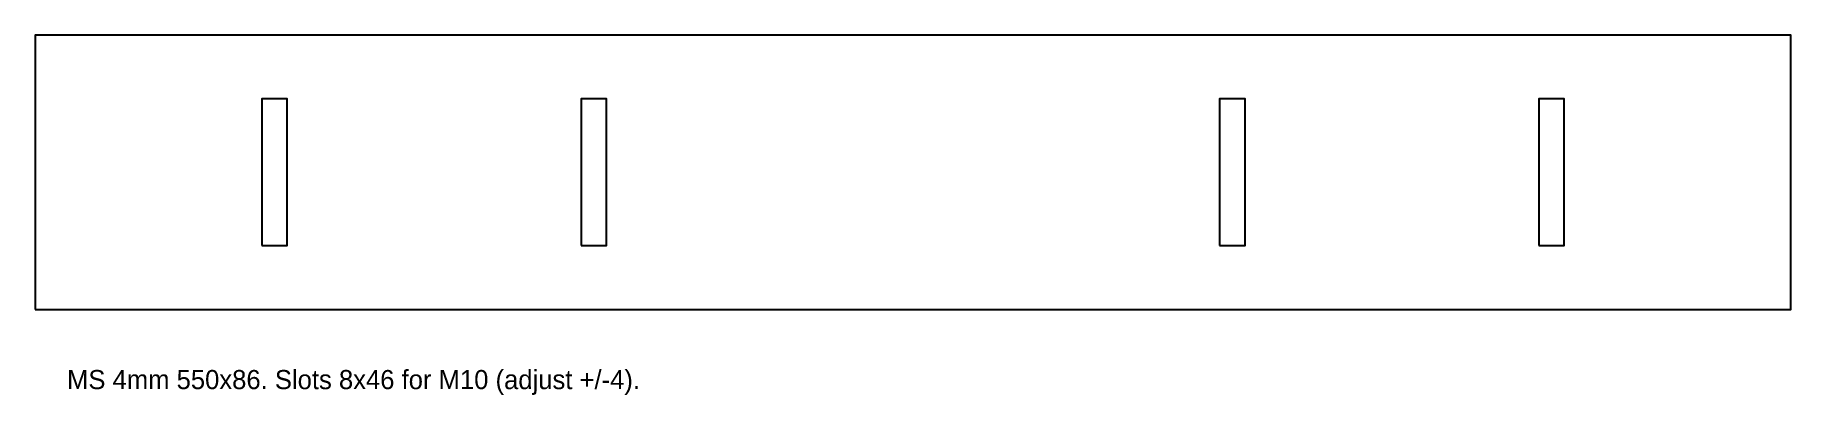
# Model space of a CAD drawing. Header units: metres. Extents: x -275 to 275, y -27 to 86.
import ezdxf

# ---------------------------------------------------------------- set-up
doc = ezdxf.new("R2010")
doc.units = ezdxf.units.M
for name, color, linetype in [('CUT', 7, 'Continuous'), ('NOTE', 4, 'Continuous'), ('PILOT', 1, 'Continuous')]:
    doc.layers.add(name, color=color, linetype=linetype)

msp = doc.modelspace()

# ---------------------------------------------------------------- linework, layer by layer
at = {"layer": 'CUT'}
msp.add_lwpolyline([(-275, 0), (275, 0), (275, 86), (-275, 86)], close=True, dxfattribs=at)
at = {"layer": 'PILOT'}
for points in [[(-204, 20), (-196, 20), (-196, 66), (-204, 66)], [(-104, 20), (-96, 20), (-96, 66), (-104, 66)], [(96, 20), (104, 20), (104, 66), (96, 66)], [(196, 20), (204, 20), (204, 66), (196, 66)]]:
    msp.add_lwpolyline(points, close=True, dxfattribs=at)

# ---------------------------------------------------------------- texts
at = {"layer": 'NOTE'}
msp.add_text('MS 4mm 550x86. Slots 8x46 for M10 (adjust +/-4).', height=6, dxfattribs=at).set_placement((-265, -25))

doc.saveas('drawing.dxf')
